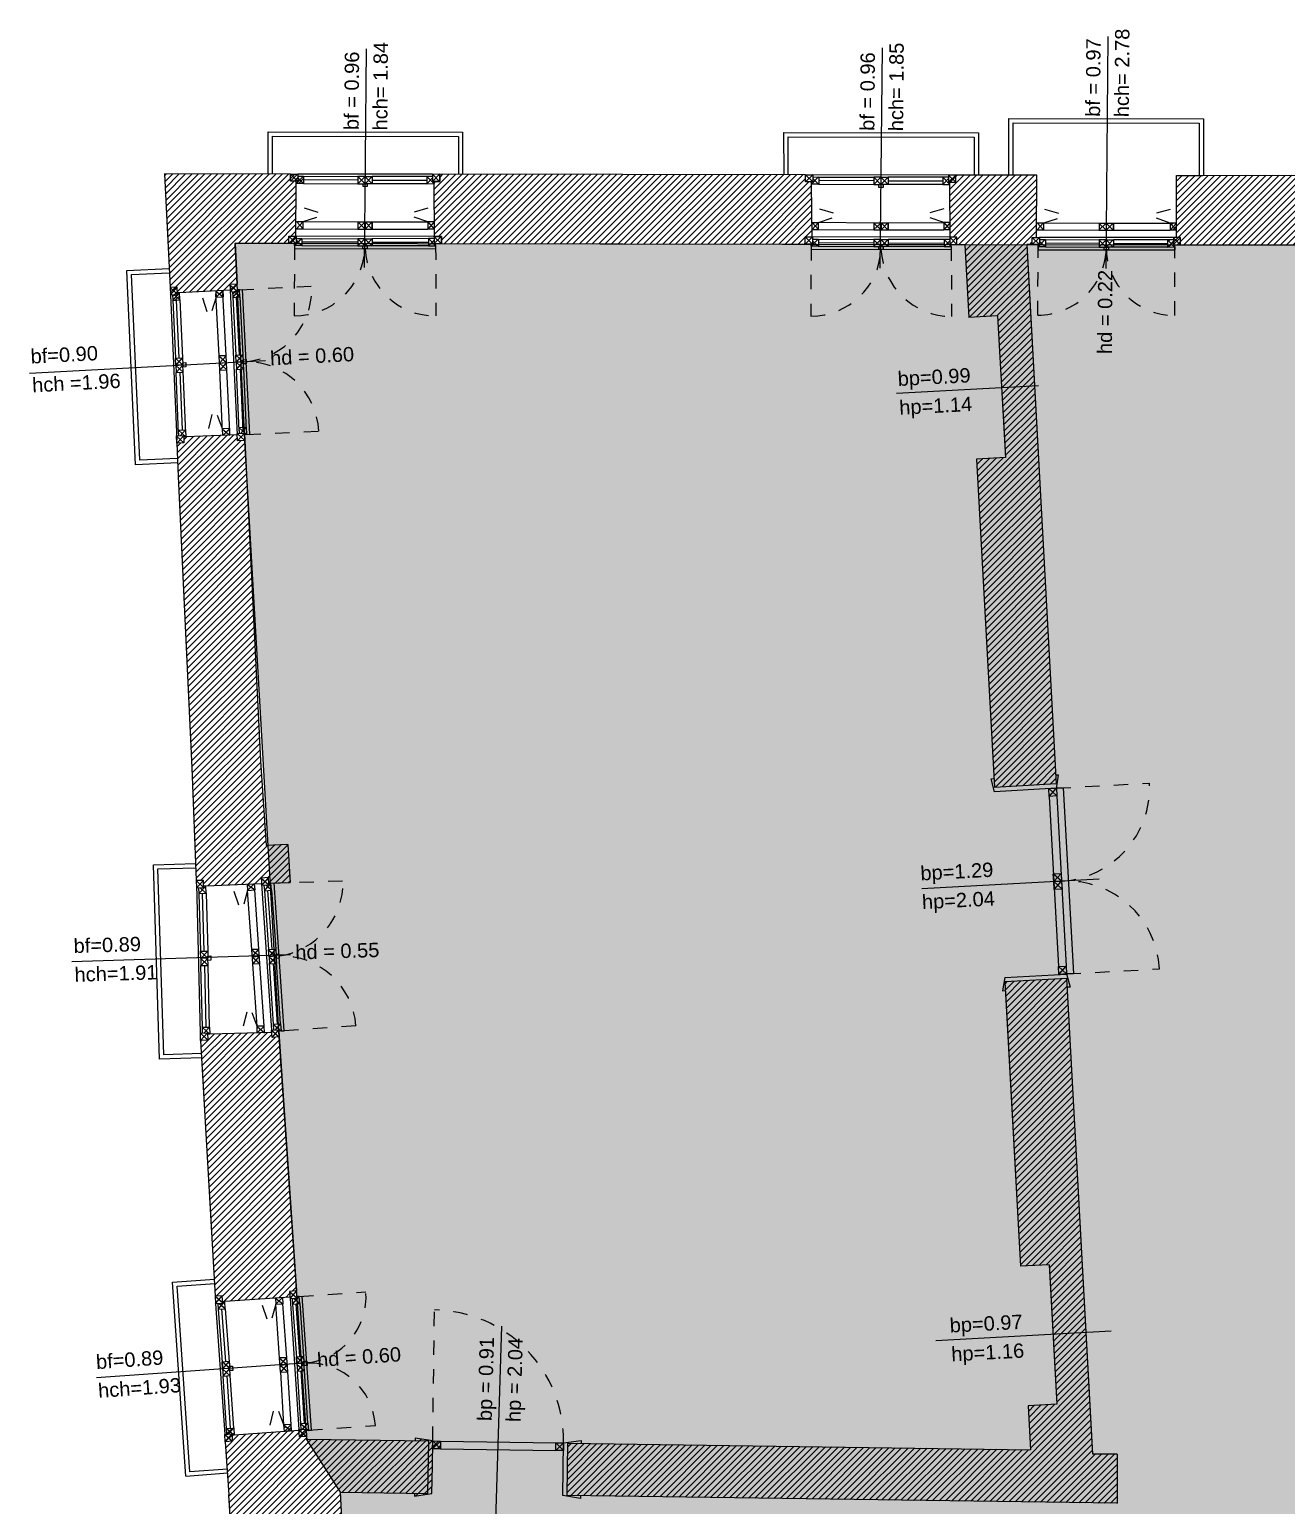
# Model space of a CAD drawing. Header units: millimetres. Extents: x -69 to 235, y 2 to 992.
# Drawn here: x 10.31 to 19.08, y 498.19 to 508.48 of the extents above; entities that cross this region are included whole.
import ezdxf
from ezdxf.enums import TextEntityAlignment as Align

# ---------------------------------------------------------------- set-up
doc = ezdxf.new("R2010")
doc.units = ezdxf.units.MM
doc.header["$LTSCALE"] = 0.01
doc.linetypes.add('HIDDEN2', pattern=[4.7625, 3.175, -1.5875])
for name, color, linetype in [('ob_A_linea_proiezione', 251, 'HIDDEN2'), ('ob_A_linea_v2', 251, 'Continuous'), ('ob_A_muro', 1, 'Continuous'), ('ob_A_muro_r', 252, 'Continuous'), ('ob_Q 1_50', 250, 'Continuous'), ('ob_retino chiaro', 254, 'Continuous'), ('ob_serramento_s', 3, 'Continuous')]:
    doc.layers.add(name, color=color, linetype=linetype)
doc.styles.add('STYLE1', font='arial.ttf')

msp = doc.modelspace()

# ---------------------------------------------------------------- hatches: boundary and pattern name
at = {"layer": 'ob_A_muro_r'}
h = msp.add_hatch(dxfattribs=at)
h.set_pattern_fill('ANSI31', color=256, scale=0.01)
h.paths.add_polyline_path([(12.1307, 507.4688), (12.1818, 507.4688), (12.1818, 507.4538), (12.221, 507.4536), (12.2222, 507.4547), (12.2218, 507.4032), (12.2215, 507.4036), (12.1718, 507.4039), (12.1694, 507.0353), (12.1704, 507.0353), (12.1704, 507.0203), (12.2107, 507.0201), (12.2104, 506.9697), (12.21, 506.9701), (12.1604, 506.9704), (12.1605, 506.9854), (12.1194, 506.9857), (11.7456, 506.9862), (11.7595, 506.7012), (11.7615, 506.6612), (11.7764, 506.6621), (11.7794, 506.6122), (11.7295, 506.6093), (11.7271, 506.6495), (11.713, 506.6488), (11.7122, 506.6479), (11.7116, 506.6588), (11.6601, 506.6562), (11.66, 506.6561), (11.6622, 506.613), (11.6361, 506.6333), (11.6123, 506.6104), (11.6101, 506.6534), (11.6098, 506.6537), (11.3582, 506.641), (11.3609, 506.5909), (11.3606, 506.5911), (11.3114, 506.5884), (11.311, 506.5879), (11.3088, 506.6286), (11.2938, 506.6279), (11.2915, 506.6769), (11.252, 507.4701), (12.1307, 507.469)])
h = msp.add_hatch(dxfattribs=at)
h.set_pattern_fill('ANSI31', color=256, scale=0.01)
h.paths.add_polyline_path([(13.1834, 506.9839), (15.7214, 506.9806), (15.7214, 507.0302), (15.7694, 507.0302), (15.7647, 507.3986), (15.7648, 507.4136), (15.7263, 507.4139), (15.7238, 507.4139), (15.7236, 507.4637), (13.1723, 507.4672), (13.1724, 507.417), (13.1323, 507.417), (13.1325, 507.402), (13.1315, 507.402), (13.1337, 507.0338), (13.1834, 507.0338)])
h = msp.add_hatch(dxfattribs=at)
h.set_pattern_fill('ANSI31', color=256, scale=0.01)
h.paths.add_polyline_path([(20.3816, 507.1249), (20.3587, 507.1), (20.3816, 507.0749), (20.3357, 507.0749), (20.3357, 507.0749), (20.3353, 507.023), (20.3563, 507.023), (20.3563, 506.972), (20.3553, 506.973), (20.3053, 506.9734), (19.6903, 506.9778), (18.5544, 506.9756), (18.3376, 506.9759), (18.3376, 506.9747), (18.3369, 506.9755), (18.2976, 506.9754), (18.2977, 506.9605), (18.2477, 506.9601), (18.2473, 507.0101), (18.2876, 507.0104), (18.2875, 507.0245), (18.2867, 507.0254), (18.3085, 507.0254), (18.3086, 507.077), (18.2656, 507.077), (18.2871, 507.102), (18.2655, 507.127), (18.3085, 507.127), (18.3087, 507.1273), (18.3094, 507.4596), (18.4929, 507.4594), (19.6289, 507.4616), (20.3388, 507.4565), (20.3361, 507.1249)])
h.paths.add_polyline_path([(21.875, 507.446), (21.3188, 507.4533), (21.3161, 507.1218), (21.3164, 507.1218), (21.3161, 507.1215), (21.3153, 507.0199), (21.3511, 507.0199), (21.3523, 507.0211), (21.3523, 506.9699), (21.4172, 506.9709), (21.4302, 506.558), (21.7745, 506.5686), (21.7543, 506.9847), (21.8443, 506.9879), (21.8428, 507.0375), (21.8822, 507.0385)])
h.paths.add_polyline_path([(17.3354, 507.4612), (16.7701, 507.462), (16.7175, 507.4093), (16.7301, 507.3969), (16.7312, 507.1303), (16.7316, 507.1303), (16.7312, 507.1298), (16.7314, 507.0805), (16.7316, 507.0803), (16.7314, 507.0803), (16.7316, 507.0286), (16.7787, 507.0287), (16.7788, 506.9787), (16.8335, 506.9774), (16.8611, 506.4697), (17.0625, 506.4807), (17.1163, 505.4921), (16.915, 505.4812), (17.0396, 503.1931), (17.4713, 503.2167), (17.2664, 506.9776), (17.3043, 506.9777), (17.3041, 507.0274), (17.3345, 507.0274)])
h = msp.add_hatch(dxfattribs=at)
h.set_pattern_fill('ANSI31', color=256, scale=0.01)
h.paths.add_polyline_path([(11.8126, 505.6122), (11.7631, 505.6095), (11.7609, 505.6512), (11.4022, 505.6363), (11.3872, 505.6357), (11.3889, 505.5947), (11.3393, 505.5922), (11.3491, 505.3605), (11.4425, 503.3298), (11.4746, 502.5431), (11.5253, 502.5446), (11.5246, 502.5438), (11.5257, 502.5045), (11.5406, 502.5051), (11.829, 502.5172), (11.829, 502.5174), (11.8292, 502.5173), (11.8771, 502.5193), (11.8789, 502.5211), (11.879, 502.5194), (11.9305, 502.5215), (11.9278, 502.5597), (11.9266, 502.5608), (11.9783, 502.5644), (11.9776, 502.5637), (11.9804, 502.5244), (11.9964, 502.5257), (11.9955, 502.5247), (12.1304, 502.5296), (12.1123, 502.7937), (11.9624, 502.7877), (11.922, 503.3789)])
h = msp.add_hatch(dxfattribs=at)
h.set_pattern_fill('ANSI31', color=256, scale=0.01)
h.paths.add_polyline_path([(17.8951, 498.5451), (17.7257, 498.5451), (17.5451, 501.8617), (17.1134, 501.8381), (17.2215, 499.8542), (17.4228, 499.8652), (17.4758, 498.8936), (17.2744, 498.8826), (17.2911, 498.5751), (14.0661, 498.6213), (14.0608, 498.2569), (17.8951, 498.202)])
h = msp.add_hatch(dxfattribs=at)
h.set_pattern_fill('ANSI31', color=256, scale=0.01)
h.paths.add_polyline_path([(12.0534, 501.4529), (12.004, 501.4492), (12.0015, 501.4833), (11.5682, 501.4723), (11.5682, 501.4723), (11.5532, 501.4719), (11.5541, 501.4309), (11.5045, 501.4293), (11.6057, 499.6451), (11.6552, 499.6484), (11.6583, 499.6074), (11.6727, 499.6085), (11.6732, 499.6091), (11.6732, 499.6084), (12.1275, 499.6393), (12.1247, 499.6781), (12.1235, 499.6792), (12.1745, 499.6828)])
h = msp.add_hatch(dxfattribs=at)
h.set_pattern_fill('ANSI31', color=256, scale=0.01)
h.paths.add_polyline_path([(11.9463, 497.9736), (11.9492, 497.9248), (11.8993, 497.9219), (11.8969, 497.9621), (11.8819, 497.9613), (11.8814, 497.971), (11.7195, 497.962), (11.7027, 498.2622), (11.6768, 498.6313), (11.6732, 498.6823), (11.6882, 498.6833), (11.6857, 498.7224), (11.6844, 498.7235), (11.7359, 498.7268), (11.7355, 498.7264), (11.7387, 498.6768), (12.0892, 498.7015), (12.0896, 498.7019), (12.0863, 498.7484), (12.1128, 498.7269), (12.1362, 498.752), (12.1395, 498.7051), (12.1396, 498.705), (12.1911, 498.7087), (12.1906, 498.7161), (12.2056, 498.7171), (12.203, 498.7574), (12.2533, 498.7606), (12.2529, 498.7602), (12.2561, 498.7107), (12.2411, 498.7097), (12.2437, 498.6687), (12.2454, 498.6474), (13.0011, 498.6366), (13.0014, 498.6566), (13.1235, 498.6369), (13.1773, 498.6361), (13.177, 498.5817), (13.1226, 498.5823), (13.1208, 498.4643), (13.1177, 498.2696), (12.9956, 498.2522), (12.9959, 498.2722), (12.4809, 498.2797), (12.4929, 498.0454), (12.495, 498.0054), (12.5099, 498.0063), (12.5128, 497.9563), (12.4629, 497.9534), (12.4605, 497.9936), (12.4455, 497.9929), (12.445, 498.0026), (12.1231, 497.9846), (12.1255, 497.9416), (12.0993, 497.9617), (12.0756, 497.9388), (12.0732, 497.9818), (11.9473, 497.9747)])
at = {"layer": 'ob_retino chiaro'}
h = msp.add_hatch(color=256, dxfattribs=at)
h.dxf.hatch_style = 1
h.paths.add_polyline_path([(11.7456, 506.9862), (16.8335, 506.9774), (21.4173, 506.9699), (21.7543, 506.9847), (25.8735, 507.0788), (26.3786, 506.8855), (29.783, 506.8892), (29.9229, 506.8766), (30.2803, 506.9175), (34.3287, 506.9079), (34.7526, 506.9069), (39.5387, 506.8813), (40.0167, 506.8671), (44.4451, 506.7996), (44.595, 506.7955), (49.6339, 506.6701), (49.7833, 483.6982), (46.6681, 483.3702), (44.8716, 483.2413), (42.0766, 483.0311), (41.6272, 483.0107), (41.3171, 482.8837), (39.7139, 482.7528), (37.8107, 482.5955), (35.4498, 482.3957), (35.4503, 481.2554), (31.3499, 481.2537), (30.9013, 481.2419), (29.5812, 481.2071), (27.159, 481.163), (26.748, 481.1726), (23.7135, 481.1726), (22.2652, 481.1726), (18.2537, 481.1084), (13.7752, 480.9835), (12.777, 480.9518), (12.7606, 481.9534), (12.725, 484.1318), (12.7277, 486.1462), (12.6557, 489.5399), (12.5782, 490.0164), (12.4245, 493.8593), (12.6822, 494.3622), (12.4809, 498.2797), (12.2454, 498.6474), (12.0534, 501.4529), (11.8126, 505.6122)])
h.paths.add_polyline_path([(27.2312, 500.4214), (27.205, 496.4409), (27.2037, 494.3477), (32.3355, 494.3535), (32.3479, 494.3537), (32.3478, 494.3685), (32.653, 494.3716), (32.653, 494.3516), (32.753, 494.3527), (32.7528, 494.3627), (32.9178, 494.3645), (34.0926, 494.3859), (34.2526, 494.3875), (34.2526, 494.4132), (34.2726, 494.4132), (34.2726, 494.4743), (34.6133, 494.4745), (34.6058, 498.1325), (34.6148, 498.5955), (34.6587, 500.0199), (28.9932, 500.0518), (28.988, 500.422)], flags=16)

# ---------------------------------------------------------------- linework, layer by layer
at = {"layer": 'ob_A_linea_proiezione'}
for p, q in [((12.2208, 507.1374), (12.3775, 507.1875)), ((12.2267, 507.2325), (12.3775, 507.1875)), ((13.0893, 507.2307), (12.9377, 507.1888)), ((13.0885, 507.1353), (12.9377, 507.1888)), ((15.8137, 507.1321), (15.9704, 507.1823)), ((15.8196, 507.2273), (15.9704, 507.1823)), ((16.687, 507.2256), (16.5353, 507.1836)), ((16.6862, 507.1302), (16.5353, 507.1836)), ((17.3841, 507.1293), (17.5408, 507.1794)), ((17.39, 507.2245), (17.5408, 507.1794)), ((18.2663, 507.2224), (18.1146, 507.1804)), ((18.2655, 507.127), (18.1146, 507.1804)), ((12.1595, 506.9718), (12.1573, 506.48)), ((13.1438, 506.9718), (13.1459, 506.48)), ((15.7617, 506.9652), (15.7594, 506.478)), ((16.7388, 506.9637), (16.7412, 506.4765)), ((17.3426, 506.4855), (17.3452, 506.9625)), ((18.298, 506.4825), (18.2977, 506.9594)), ((11.7764, 506.6621), (12.2787, 506.6883)), ((11.517, 506.6064), (11.5666, 506.4571)), ((11.6123, 506.6104), (11.5666, 506.4571)), ((11.5615, 505.6961), (11.5988, 505.849)), ((11.6569, 505.6922), (11.5988, 505.849)), ((11.8259, 505.6539), (12.3284, 505.6769)), ((11.7369, 502.4686), (11.7893, 502.3202)), ((11.8321, 502.4745), (11.7893, 502.3202)), ((11.9953, 502.5256), (12.4981, 502.542)), ((11.8029, 501.5315), (11.8441, 501.6834)), ((11.8981, 501.528), (11.8441, 501.6834)), ((12.5876, 501.5302), (12.0659, 501.4952)), ((12.1923, 499.6441), (12.6574, 499.6774)), ((11.9339, 499.5833), (11.9864, 499.435)), ((12.0292, 499.5892), (11.9864, 499.435)), ((13.123, 498.6369), (13.136, 499.5497)), ((11.991, 498.7477), (12.0253, 498.9013)), ((12.0863, 498.7484), (12.0253, 498.9013)), ((12.2561, 498.7111), (12.7238, 498.7439))]:
    msp.add_line(p, q, dxfattribs=at)
for points in [[(17.4729, 503.1876), (18.1204, 503.2229)], [(17.4729, 503.1876), (18.1204, 503.2229)], [(17.5434, 501.8925), (18.1909, 501.9278)]]:
    msp.add_lwpolyline(points, dxfattribs=at)
for centre, radius, start, end in [((12.1595, 506.9718), 0.4919, 269.74624, 357.25345), ((13.1438, 506.9718), 0.4919, 182.74655, 270.25376), ((15.7614, 506.9661), 0.4881, 269.76244, 357.27436), ((16.741, 506.9693), 0.4928, 183.07609, 270.01656), ((17.344, 506.9613), 0.4758, 269.83224, 359.86376), ((18.2977, 506.9605), 0.4779, 180.03435, 270.03331), ((11.7757, 506.6624), 0.5037, 275.34269, 2.95104), ((11.8212, 505.6531), 0.5077, 2.69061, 89.8424), ((17.4729, 503.1876), 0.6485, 273.11784, 3.11784), ((11.9794, 502.5313), 0.5188, 278.01773, 1.1848), ((17.5434, 501.8925), 0.6485, 3.11784, 93.11784), ((12.0659, 501.4948), 0.5229, 3.88123, 91.57385), ((12.1925, 499.6431), 0.4662, 276.54189, 4.21867), ((13.123, 498.6369), 0.913, 359.18483, 89.18483), ((12.2581, 498.7135), 0.4666, 3.73255, 91.54332)]:
    msp.add_arc(centre, radius, start, end, dxfattribs=at)
at = {"layer": 'ob_A_linea_v2'}
for p, q in [((17.1416, 507.4615), (17.1411, 507.8551)), ((11.9764, 507.469), (11.9758, 507.7627)), ((15.5729, 507.4638), (15.5723, 507.7574)), ((13.1223, 507.467), (12.1818, 507.4688)), ((12.2208, 507.4533), (12.6022, 507.4513)), ((12.2212, 507.4038), (12.6022, 507.4013)), ((13.082, 507.4516), (12.7022, 507.4514)), ((13.0825, 507.4016), (12.7022, 507.4014)), ((16.7203, 507.4618), (15.7747, 507.4637)), ((15.8137, 507.4481), (16.1995, 507.4461)), ((15.8141, 507.3985), (16.1995, 507.3961)), ((16.6797, 507.4461), (16.2995, 507.4462)), ((16.6801, 507.3961), (16.2995, 507.3962)), ((12.171, 507.1374), (12.6016, 507.135)), ((12.171, 507.0875), (12.6017, 507.0849)), ((12.7016, 507.135), (13.0885, 507.1354)), ((12.7017, 507.0851), (13.0887, 507.0854)), ((15.8125, 507.0823), (16.199, 507.0797)), ((15.8163, 507.1323), (16.1989, 507.1298)), ((16.2989, 507.1298), (16.6862, 507.1302)), ((16.299, 507.0799), (16.6863, 507.0802)), ((17.3841, 507.1293), (17.7686, 507.1271)), ((17.3841, 507.0792), (17.7686, 507.077)), ((17.8697, 507.1269), (18.2655, 507.127)), ((17.8698, 507.0772), (18.2655, 507.077)), ((13.1715, 507.0338), (12.1694, 507.0356)), ((12.2107, 507.0201), (12.6016, 507.0181)), ((13.093, 507.0185), (12.7016, 507.0182)), ((16.7688, 507.0286), (15.7724, 507.0303)), ((15.8127, 507.015), (16.1989, 507.0128)), ((16.6885, 507.0132), (16.2989, 507.0129)), ((18.2875, 507.026), (17.3542, 507.0273)), ((17.3943, 507.012), (17.7697, 507.0101)), ((18.2473, 507.0096), (17.8697, 507.0101)), ((12.16, 506.9704), (12.1603, 506.9489)), ((12.2098, 506.9703), (12.6016, 506.9681)), ((13.0935, 506.9687), (12.7016, 506.9682)), ((13.1435, 506.9691), (13.1431, 506.9476)), ((15.762, 506.9653), (15.7623, 506.9438)), ((15.8118, 506.9652), (16.1989, 506.9628)), ((16.6888, 506.9629), (16.2989, 506.9629)), ((16.7388, 506.9639), (16.7385, 506.9424)), ((17.3452, 506.9625), (17.3451, 506.9416)), ((17.3952, 506.9622), (17.7697, 506.9601)), ((18.2477, 506.96), (17.8687, 506.9603)), ((18.2977, 506.9605), (18.2974, 506.94)), ((11.7764, 506.6621), (11.7979, 506.6632)), ((11.2938, 506.6279), (11.3379, 505.6158)), ((11.3109, 506.589), (11.3295, 506.1862)), ((11.3609, 506.5911), (11.3795, 506.1885)), ((11.6334, 506.2013), (11.6109, 506.6345)), ((11.6832, 506.2039), (11.6608, 506.6371)), ((11.7116, 506.6588), (11.7609, 505.6512)), ((11.7294, 506.6099), (11.7501, 506.2072)), ((11.7794, 506.6122), (11.8, 506.2097)), ((11.3514, 505.6568), (11.3342, 506.0863)), ((11.4012, 505.6625), (11.3839, 506.0924)), ((11.6579, 505.6712), (11.6385, 506.1014)), ((11.7077, 505.6738), (11.6885, 506.104)), ((11.7747, 505.6779), (11.7553, 506.1073)), ((11.8247, 505.6801), (11.8052, 506.1099)), ((11.8258, 505.6539), (11.8473, 505.6549)), ((11.345, 505.4565), (11.0517, 505.4424)), ((11.345, 505.4565), (11.0517, 505.4424)), ((17.5201, 503.1902), (17.4729, 503.1876)), ((17.5201, 503.1902), (17.5906, 501.8951)), ((11.4754, 502.5172), (11.5029, 501.4804)), ((11.4925, 502.4539), (11.5042, 502.0508)), ((11.5425, 502.4551), (11.5542, 502.0523)), ((11.8613, 502.0621), (11.8321, 502.4745)), ((11.911, 502.0656), (11.8819, 502.478)), ((11.9305, 502.5215), (12.0002, 501.5002)), ((11.9493, 502.4725), (11.9784, 502.0625)), ((11.9953, 502.5256), (12.0168, 502.5268)), ((11.9993, 502.4758), (12.0282, 502.066)), ((11.5171, 501.5211), (11.5072, 501.9509)), ((11.5671, 501.5222), (11.5571, 501.9523)), ((11.8982, 501.5269), (11.8683, 501.9623)), ((11.9481, 501.5293), (11.9182, 501.9659)), ((12.0127, 501.5415), (11.9849, 501.9705)), ((12.0626, 501.5447), (12.0348, 501.974)), ((17.5906, 501.8953), (17.5434, 501.8927)), ((12.0657, 501.4951), (12.0871, 501.4964)), ((11.5121, 501.3078), (11.2187, 501.2975)), ((11.6091, 499.5941), (11.6729, 498.6822)), ((12.0582, 499.1805), (12.0292, 499.5892)), ((12.108, 499.1841), (12.079, 499.5927)), ((12.1291, 499.6295), (12.1903, 498.716)), ((12.1463, 499.5909), (12.1748, 499.1887)), ((12.1923, 499.6441), (12.2137, 499.6452)), ((12.1962, 499.5942), (12.2246, 499.1922)), ((12.2776, 498.7123), (12.2137, 499.6452)), ((11.6271, 499.5549), (11.6574, 499.1548)), ((11.677, 499.5587), (11.7072, 499.1584)), ((11.6856, 498.7236), (11.6622, 499.0875)), ((11.736, 498.7268), (11.712, 499.0922)), ((12.0863, 498.7484), (12.0639, 499.1153)), ((12.1362, 498.752), (12.1128, 499.1177)), ((12.203, 498.7574), (12.1794, 499.1234)), ((12.2534, 498.7606), (12.2294, 499.126)), ((12.2561, 498.7111), (12.2776, 498.7123)), ((11.6949, 498.4112), (11.402, 498.39))]:
    msp.add_line(p, q, dxfattribs=at)
for points in [[(17.1411, 507.8551), (17.1411, 507.8551), (18.4974, 507.853), (18.4974, 507.4593)], [(17.1716, 507.4615), (17.1711, 507.8251), (18.4674, 507.8231), (18.4674, 507.4593)], [(11.9758, 507.7627), (11.9758, 507.7627), (13.3321, 507.7607), (13.3321, 507.467)], [(12.0064, 507.4691), (12.0058, 507.7326), (13.3021, 507.7308), (13.3021, 507.467)], [(15.5723, 507.7574), (15.5723, 507.7574), (16.9287, 507.7555), (16.9287, 507.4618)], [(15.6029, 507.4638), (15.6024, 507.7274), (16.8987, 507.7255), (16.8987, 507.4618)], [(12.1603, 506.9489), (13.1431, 506.9476)], [(15.7623, 506.9445), (16.7385, 506.943)], [(17.3451, 506.9416), (18.2974, 506.94)], [(11.0517, 505.4424), (11.0517, 505.4424), (10.9913, 506.7975), (11.2847, 506.8109)], [(11.0517, 505.4424), (11.0517, 505.4424), (10.9913, 506.7975), (11.2847, 506.8109)], [(11.3436, 505.4865), (11.0803, 505.4738), (11.0227, 506.7689), (11.2861, 506.781)], [(11.3436, 505.4865), (11.0803, 505.4738), (11.0227, 506.7689), (11.2861, 506.781)], [(11.8473, 505.6549), (11.7979, 506.6632)], [(11.2187, 501.2975), (11.2187, 501.2975), (11.1758, 502.6532), (11.4693, 502.6629)], [(11.5111, 501.3378), (11.2477, 501.3285), (11.2067, 502.6242), (11.4703, 502.633)], [(12.0871, 501.4964), (12.0168, 502.5268)], [(11.402, 498.3901), (11.402, 498.3901), (11.3091, 499.7433), (11.602, 499.7638)], [(11.6927, 498.4411), (11.4298, 498.4221), (11.341, 499.7154), (11.6041, 499.7339)]]:
    msp.add_lwpolyline(points, dxfattribs=at)
at = {"layer": 'ob_A_muro'}
for p, q in [((17.3043, 506.9777), (17.2664, 506.9776)), ((17.0625, 506.4807), (16.8611, 506.4697)), ((17.0625, 506.4807), (17.1163, 505.4921)), ((17.1163, 505.4921), (16.915, 505.4812)), ((11.9955, 502.5247), (12.1304, 502.5296)), ((17.4228, 499.8652), (17.2215, 499.8542)), ((17.4228, 499.8652), (17.4758, 498.8936)), ((17.4758, 498.8936), (17.2744, 498.8826)), ((17.8951, 498.5451), (17.8951, 498.202))]:
    msp.add_line(p, q, dxfattribs=at)
for points in [[(12.1307, 507.469), (11.252, 507.4701), (11.2914, 506.6779), (11.2914, 506.6779)], [(12.1694, 507.0352), (12.1718, 507.4039)], [(16.7316, 507.0288), (16.7301, 507.3971)], [(17.3354, 507.4612), (16.77, 507.462)], [(17.3345, 507.0275), (17.3354, 507.4613)], [(18.3085, 507.0257), (18.3094, 507.4596)], [(18.3094, 507.4596), (18.4929, 507.4594)], [(18.4929, 507.4594), (19.6289, 507.4616)], [(11.7456, 506.9862), (11.7595, 506.7012)], [(12.1194, 506.9857), (11.7456, 506.9862)], [(16.7788, 506.9787), (16.8335, 506.9774), (16.8611, 506.4697)], [(17.2664, 506.9776), (17.4713, 503.2167), (17.0396, 503.1931)], [(18.3376, 506.9759), (18.5544, 506.9756)], [(18.5544, 506.9756), (19.6903, 506.9778)], [(11.7116, 506.6588), (11.3582, 506.641)], [(11.7609, 505.6512), (11.4022, 505.6363)], [(11.3393, 505.5922), (11.3491, 505.3605)], [(11.8126, 505.6122), (11.922, 503.3789)], [(16.915, 505.4812), (17.0396, 503.1931)], [(11.3491, 505.3605), (11.3491, 505.3605), (11.4425, 503.3298), (11.4425, 503.3298)], [(11.922, 503.3789), (11.9624, 502.7877)], [(11.4425, 503.3298), (11.4746, 502.5431)], [(12.1123, 502.7937), (12.1123, 502.7937), (11.9624, 502.7877)], [(12.1123, 502.7937), (12.1304, 502.5296)], [(11.9305, 502.5215), (11.5406, 502.5051)], [(17.7257, 498.5451), (17.5451, 501.8617), (17.1134, 501.8381), (17.2215, 499.8542)], [(11.5045, 501.4293), (11.6057, 499.6451), (11.6057, 499.6451)], [(12.0015, 501.4833), (12.0015, 501.4833), (11.5682, 501.4723)], [(12.0534, 501.4529), (12.1745, 499.6828)], [(12.1275, 499.6393), (12.1275, 499.6393), (11.6732, 499.6084)], [(17.2744, 498.8826), (17.2911, 498.5751)], [(12.1911, 498.7087), (11.7387, 498.6768)], [(12.2437, 498.6687), (12.2454, 498.6474)], [(12.4929, 498.0454), (12.4809, 498.2797), (13.0903, 498.2708), (13.0955, 498.6352), (12.2454, 498.6474)], [(11.6768, 498.6313), (11.7027, 498.2622)], [(17.8951, 498.202), (14.0608, 498.2569), (14.0661, 498.6213), (17.2911, 498.5751)], [(17.8951, 498.5451), (17.7257, 498.5451)], [(11.7195, 497.962), (11.7027, 498.2622)]]:
    msp.add_lwpolyline(points, dxfattribs=at)
msp.add_lwpolyline([(13.1834, 506.9839), (15.7214, 506.9806), (15.7214, 507.0302), (15.7694, 507.0302), (15.7647, 507.3986), (15.7648, 507.4136), (15.7263, 507.4139), (15.7238, 507.4139), (15.7236, 507.4637), (13.1723, 507.4672), (13.1724, 507.417), (13.1323, 507.417), (13.1325, 507.402), (13.1315, 507.402), (13.1337, 507.0338), (13.1834, 507.0338), (13.1834, 506.9839)], close=True, dxfattribs=at)
at = {"layer": 'ob_Q 1_50'}
for p, q in [((17.818, 506.8097), (17.8326, 508.4288)), ((12.6478, 506.8173), (12.6624, 508.3423)), ((16.2444, 506.812), (16.26, 508.3489)), ((11.9564, 506.1669), (10.3118, 506.0794)), ((17.3478, 505.9928), (16.3565, 505.9388)), ((17.7696, 502.5534), (16.5343, 502.4861)), ((12.1319, 502.0259), (10.6079, 501.9777)), ((13.5637, 498.0837), (13.6057, 499.4367)), ((17.853, 499.4014), (16.6318, 499.3349)), ((12.2845, 499.1831), (10.7792, 499.0778))]:
    msp.add_line(p, q, dxfattribs=at)
at = {"layer": 'ob_retino chiaro'}
msp.add_lwpolyline([(12.5782, 490.0164), (12.4245, 493.8593), (12.6822, 494.3622), (12.4809, 498.2797), (12.2454, 498.6474), (12.0534, 501.4529), (11.8126, 505.6122), (11.7456, 506.9862), (16.8335, 506.9774), (21.4173, 506.9699), (21.7543, 506.9847), (25.8735, 507.0788), (26.3786, 506.8855), (29.783, 506.8892), (29.9229, 506.8766), (30.2803, 506.9175), (34.3287, 506.9079), (34.7526, 506.9069), (39.5387, 506.8813)], dxfattribs=at)
at = {"layer": 'ob_serramento_s'}
for p, q in [((12.1307, 507.4688), (12.1809, 507.4188)), ((12.1809, 507.4687), (12.1309, 507.4191)), ((12.2212, 507.4537), (12.1718, 507.4039)), ((12.1819, 507.4427), (12.2212, 507.4038)), ((12.6022, 507.4263), (12.222, 507.4283)), ((12.6011, 507.4513), (12.6513, 507.4013)), ((12.6512, 507.4513), (12.6012, 507.4013)), ((12.6511, 507.4514), (12.7013, 507.4014)), ((12.7012, 507.4513), (12.6512, 507.4014)), ((12.7022, 507.4264), (13.0823, 507.4263)), ((13.082, 507.4516), (13.1315, 507.4019)), ((13.1224, 507.4419), (13.0825, 507.4018)), ((13.1212, 507.4672), (13.1714, 507.4172)), ((13.1714, 507.4672), (13.1214, 507.4172)), ((15.7236, 507.4635), (15.7738, 507.4135)), ((15.7737, 507.4635), (15.7238, 507.4139)), ((15.8141, 507.4485), (15.7641, 507.3985)), ((15.7747, 507.4374), (15.8141, 507.3985)), ((16.1995, 507.4211), (15.8149, 507.423)), ((16.1984, 507.4461), (16.2486, 507.3961)), ((16.2485, 507.446), (16.1985, 507.3961)), ((16.2484, 507.4461), (16.2986, 507.3961)), ((16.2985, 507.4461), (16.2485, 507.3961)), ((16.2995, 507.4212), (16.6799, 507.4211)), ((16.6797, 507.4465), (16.7301, 507.3969)), ((16.72, 507.4368), (16.6801, 507.3965)), ((16.72, 507.4621), (16.7701, 507.4119)), ((16.77, 507.4619), (16.7201, 507.4118)), ((12.2196, 507.1374), (12.1738, 507.0873)), ((12.1741, 507.1373), (12.2197, 507.0874)), ((12.1753, 507.1373), (12.2208, 507.1374)), ((12.1755, 507.0873), (12.2208, 507.0874)), ((12.2208, 507.0874), (12.2208, 507.1374)), ((12.6518, 507.1351), (12.6005, 507.0849)), ((12.6005, 507.135), (12.6514, 507.085)), ((12.6016, 507.135), (12.7016, 507.1351)), ((12.6016, 507.135), (12.6017, 507.085)), ((12.6017, 507.085), (12.7017, 507.0851)), ((12.6518, 507.1351), (12.7005, 507.0851)), ((12.6518, 507.1351), (12.6518, 507.0847)), ((12.7005, 507.135), (12.6518, 507.085)), ((12.7016, 507.1351), (12.7017, 507.0851)), ((12.7017, 507.0851), (12.7016, 507.1351)), ((13.1339, 507.1354), (13.0885, 507.1353)), ((13.0885, 507.1353), (13.0886, 507.0853)), ((13.0885, 507.1353), (13.1338, 507.0855)), ((13.1339, 507.1354), (13.0886, 507.0853)), ((13.1338, 507.0854), (13.0886, 507.0853)), ((15.8137, 507.1307), (15.7695, 507.0822)), ((15.7695, 507.0822), (15.8137, 507.0823)), ((15.7696, 507.1322), (15.8137, 507.1321)), ((15.7696, 507.1322), (15.8126, 507.0821)), ((15.8137, 507.0821), (15.8137, 507.1321)), ((16.1978, 507.1298), (16.2487, 507.0798)), ((16.2491, 507.1298), (16.1978, 507.0797)), ((16.1989, 507.1298), (16.2989, 507.1299)), ((16.1989, 507.1298), (16.199, 507.0798)), ((16.199, 507.0798), (16.299, 507.0799)), ((16.2491, 507.1298), (16.2978, 507.0798)), ((16.2978, 507.1298), (16.2491, 507.0797)), ((16.2491, 507.1298), (16.2491, 507.0794)), ((16.2989, 507.1299), (16.299, 507.0799)), ((16.299, 507.0799), (16.2989, 507.1299)), ((16.7316, 507.1303), (16.6862, 507.1302)), ((16.6862, 507.1302), (16.6862, 507.0802)), ((16.6862, 507.1302), (16.7315, 507.0804)), ((16.7315, 507.0803), (16.6862, 507.0802)), ((16.7316, 507.1303), (16.6863, 507.0802)), ((17.3829, 507.1293), (17.3371, 507.0793)), ((17.3374, 507.1293), (17.383, 507.0793)), ((17.3385, 507.1293), (17.3841, 507.1293)), ((17.3387, 507.0793), (17.3841, 507.0793)), ((17.3841, 507.0793), (17.3841, 507.1293)), ((17.7686, 507.1271), (17.8196, 507.0771)), ((17.8199, 507.1271), (17.7686, 507.077)), ((17.7697, 507.1271), (17.8697, 507.1272)), ((17.7697, 507.1271), (17.7698, 507.0771)), ((17.7698, 507.0771), (17.8698, 507.0772)), ((17.8199, 507.1271), (17.8686, 507.0772)), ((17.8199, 507.1271), (17.8199, 507.0768)), ((17.8686, 507.1271), (17.82, 507.077)), ((17.8697, 507.1272), (17.8698, 507.0772)), ((17.8698, 507.0772), (17.8697, 507.1272)), ((18.3085, 507.127), (18.2655, 507.127)), ((18.2655, 507.127), (18.2655, 507.077)), ((18.2655, 507.127), (18.3086, 507.0771)), ((18.3086, 507.077), (18.2655, 507.077)), ((18.3086, 507.1271), (18.2656, 507.077)), ((12.1192, 507.0353), (12.1694, 506.9853)), ((12.1694, 507.0352), (12.1194, 506.9857)), ((12.2097, 507.0203), (12.1597, 506.9703)), ((12.1704, 507.0092), (12.2098, 506.9703)), ((12.6016, 506.9931), (12.2105, 506.9951)), ((12.6004, 507.0181), (12.6507, 506.9681)), ((12.6506, 507.018), (12.6006, 506.9681)), ((12.6504, 507.0181), (12.7007, 506.9681)), ((12.7006, 507.0181), (12.6506, 506.9681)), ((12.7016, 506.9932), (13.0933, 506.9935)), ((13.0931, 507.0185), (13.1425, 506.9688)), ((13.1334, 507.0088), (13.0935, 506.9687)), ((13.1322, 507.0341), (13.1824, 506.9841)), ((13.1824, 507.034), (13.1324, 506.9841)), ((15.7212, 507.0302), (15.7714, 506.9802)), ((15.7714, 507.0301), (15.7214, 506.9806)), ((15.8117, 507.0152), (15.7617, 506.9652)), ((15.7724, 507.0041), (15.8118, 506.9652)), ((16.1989, 506.9878), (15.8125, 506.9898)), ((16.1977, 507.0128), (16.248, 506.9628)), ((16.2479, 507.0128), (16.1979, 506.9628)), ((16.2477, 507.0129), (16.298, 506.9629)), ((16.2979, 507.0128), (16.2479, 506.9629)), ((16.2989, 506.9879), (16.6886, 506.9883)), ((16.6884, 507.0133), (16.7388, 506.9637)), ((16.7287, 507.0036), (16.6888, 506.9633)), ((16.7287, 507.0289), (16.7788, 506.9787)), ((16.7787, 507.0287), (16.7288, 506.9786)), ((17.3041, 507.0274), (17.3543, 506.9774)), ((17.3542, 507.0273), (17.3043, 506.9777)), ((17.3946, 507.0123), (17.3452, 506.9625)), ((17.3552, 507.0013), (17.3946, 506.9624)), ((17.7697, 506.9851), (17.3954, 506.987)), ((17.7685, 507.0101), (17.8188, 506.9602)), ((17.8187, 507.0101), (17.7687, 506.9601)), ((17.8185, 507.0102), (17.8688, 506.9602)), ((17.8687, 507.0101), (17.8187, 506.9602)), ((17.8697, 506.9851), (18.2475, 506.9853)), ((18.2465, 507.0103), (18.2967, 506.9603)), ((18.2876, 507.0004), (18.2477, 506.9603)), ((18.2864, 507.0257), (18.3366, 506.9757)), ((18.3366, 507.0256), (18.2866, 506.9757)), ((11.2914, 506.6779), (11.3435, 506.6293)), ((11.2938, 506.6279), (11.3412, 506.6792)), ((11.7094, 506.6977), (11.7618, 506.6503)), ((11.7119, 506.6476), (11.7593, 506.7003)), ((11.3107, 506.5876), (11.3582, 506.641)), ((11.3187, 506.6291), (11.3606, 506.5911)), ((11.3545, 506.1874), (11.336, 506.5897)), ((11.61, 506.6535), (11.6622, 506.613)), ((11.6101, 506.6534), (11.6123, 506.6104)), ((11.6123, 506.6105), (11.6599, 506.656)), ((11.6123, 506.6104), (11.6622, 506.613)), ((11.66, 506.656), (11.6622, 506.613)), ((11.7292, 506.6085), (11.7766, 506.6612)), ((11.7371, 506.65), (11.7791, 506.6122)), ((11.7751, 506.2084), (11.7545, 506.6107)), ((11.3297, 506.1852), (11.3818, 506.1376)), ((11.3319, 506.1351), (11.3795, 506.1876)), ((11.6333, 506.2013), (11.6832, 506.2039)), ((11.6832, 506.2039), (11.6333, 506.2013)), ((11.6385, 506.1014), (11.6333, 506.2013)), ((11.6335, 506.2002), (11.6859, 506.1541)), ((11.6359, 506.1515), (11.6833, 506.2027)), ((11.6359, 506.1515), (11.6862, 506.1541)), ((11.6359, 506.1515), (11.6886, 506.1029)), ((11.6385, 506.1003), (11.6859, 506.1537)), ((11.6884, 506.104), (11.6832, 506.2039)), ((11.7502, 506.2062), (11.8027, 506.1588)), ((11.7527, 506.1561), (11.8001, 506.2088)), ((11.7528, 506.1563), (11.8052, 506.1089)), ((11.7553, 506.1061), (11.8027, 506.1588)), ((11.332, 506.1353), (11.3842, 506.0876)), ((11.3342, 506.0852), (11.3819, 506.1376)), ((11.3591, 506.0875), (11.3753, 505.6853)), ((11.6385, 506.1014), (11.6884, 506.104)), ((11.7802, 506.1086), (11.7997, 505.679)), ((11.337, 505.6424), (11.3889, 505.5947)), ((11.3393, 505.5922), (11.3869, 505.6447)), ((11.3502, 505.6833), (11.4022, 505.6363)), ((11.363, 505.6445), (11.4001, 505.6856)), ((11.7068, 505.6948), (11.6569, 505.6922)), ((11.6592, 505.647), (11.6569, 505.6922)), ((11.657, 505.691), (11.7092, 505.649)), ((11.6592, 505.647), (11.7069, 505.6936)), ((11.7092, 505.649), (11.7068, 505.6948)), ((11.7606, 505.6596), (11.8126, 505.6122)), ((11.7631, 505.6095), (11.8105, 505.6622)), ((11.7735, 505.7007), (11.8258, 505.6539)), ((11.7865, 505.6619), (11.8234, 505.7032)), ((17.4879, 503.2792), (17.4679, 503.2781)), ((17.473, 503.1856), (17.4879, 503.2792)), ((17.0163, 503.2535), (17.0362, 503.2545)), ((17.0413, 503.1621), (17.0163, 503.2535)), ((17.4729, 503.1876), (17.0413, 503.1621)), ((17.4216, 503.1304), (17.4858, 501.9444)), ((17.4758, 503.1339), (17.5408, 501.9475)), ((11.9276, 502.5599), (11.9811, 502.5145)), ((11.9311, 502.5098), (11.9774, 502.5634)), ((11.4746, 502.5431), (11.526, 502.4946)), ((11.4758, 502.492), (11.5243, 502.5436)), ((11.4923, 502.4525), (11.5406, 502.5051)), ((11.501, 502.4939), (11.5422, 502.4551)), ((11.5292, 502.0516), (11.5176, 502.4542)), ((11.829, 502.5174), (11.8321, 502.4745)), ((11.829, 502.5174), (11.8819, 502.478)), ((11.8321, 502.4745), (11.8788, 502.521)), ((11.8321, 502.4745), (11.8819, 502.478)), ((11.8789, 502.521), (11.8819, 502.478)), ((11.9492, 502.4711), (11.9955, 502.5247)), ((11.9562, 502.5127), (11.999, 502.4758)), ((12.0033, 502.0642), (11.9744, 502.4738)), ((11.5043, 502.0499), (11.5557, 502.0013)), ((11.5057, 501.9997), (11.5543, 502.0513)), ((11.8612, 502.0621), (11.911, 502.0656)), ((11.911, 502.0656), (11.8612, 502.0621)), ((11.8683, 501.9623), (11.8612, 502.0621)), ((11.8613, 502.061), (11.9147, 502.016)), ((11.8647, 502.0124), (11.9112, 502.0645)), ((11.9181, 501.9659), (11.911, 502.0656)), ((11.9785, 502.0615), (12.0319, 502.0151)), ((11.982, 502.0115), (12.0284, 502.0651)), ((11.5058, 501.9999), (11.5572, 501.9513)), ((11.5072, 501.9497), (11.5557, 502.0014)), ((11.5321, 501.9516), (11.5421, 501.5217)), ((11.8647, 502.0124), (11.915, 502.0159)), ((11.8647, 502.0124), (11.9183, 501.9648)), ((11.8683, 501.9612), (11.9146, 502.0155)), ((11.8683, 501.9623), (11.9181, 501.9659)), ((11.9821, 502.0116), (12.0354, 501.9653)), ((11.9856, 501.9616), (12.0319, 502.0152)), ((12.0104, 501.9645), (12.0377, 501.5431)), ((17.1115, 501.8681), (17.0968, 501.7757)), ((17.5434, 501.8927), (17.5684, 501.8013)), ((17.0968, 501.7757), (17.1167, 501.7767)), ((11.5169, 501.5202), (11.5682, 501.4723)), ((11.5291, 501.4812), (11.5668, 501.5216)), ((11.9481, 501.5293), (11.8981, 501.528)), ((11.8994, 501.4807), (11.8981, 501.528)), ((11.8982, 501.5269), (11.9494, 501.4823)), ((11.8994, 501.4814), (11.9481, 501.5282)), ((11.9494, 501.482), (11.9481, 501.5293)), ((12.0126, 501.5406), (12.0653, 501.4948)), ((12.0264, 501.5021), (12.0624, 501.5441)), ((11.5031, 501.4794), (11.5541, 501.4309)), ((11.5045, 501.4293), (11.553, 501.4809)), ((12.0005, 501.4993), (12.0534, 501.4529)), ((12.004, 501.4492), (12.0503, 501.5028)), ((12.1245, 499.6783), (12.1779, 499.6319)), ((12.1282, 499.6294), (12.1744, 499.6819)), ((11.6057, 499.6451), (11.659, 499.5985)), ((11.6092, 499.5951), (11.6552, 499.6484)), ((11.6269, 499.5559), (11.6733, 499.6092)), ((11.6352, 499.5959), (11.6767, 499.5593)), ((12.0261, 499.6322), (12.079, 499.5928)), ((12.0261, 499.6321), (12.0292, 499.5892)), ((12.0291, 499.5892), (12.079, 499.5927)), ((12.0292, 499.5892), (12.0759, 499.6357)), ((12.076, 499.6357), (12.079, 499.5927)), ((12.1461, 499.5895), (12.1925, 499.6431)), ((12.1531, 499.6312), (12.1959, 499.5942)), ((12.1973, 499.2249), (12.1713, 499.5923)), ((11.6799, 499.1902), (11.6521, 499.5568)), ((11.6549, 499.1905), (11.7083, 499.1441)), ((11.6586, 499.1374), (11.705, 499.191)), ((12.0556, 499.215), (12.1055, 499.2186)), ((12.1055, 499.2186), (12.0556, 499.215)), ((12.0628, 499.1153), (12.0556, 499.215)), ((12.0558, 499.2139), (12.1092, 499.1689)), ((12.0592, 499.1653), (12.1056, 499.2174)), ((12.0592, 499.1653), (12.1095, 499.1688)), ((12.0592, 499.1653), (12.1128, 499.1177)), ((12.0628, 499.1141), (12.1091, 499.1685)), ((12.1126, 499.1188), (12.1055, 499.2186)), ((12.1725, 499.2222), (12.2258, 499.1758)), ((12.176, 499.1721), (12.2223, 499.2257)), ((12.176, 499.1723), (12.2294, 499.126)), ((12.1794, 499.1234), (12.2259, 499.1759)), ((11.6587, 499.1376), (11.712, 499.0912)), ((11.6622, 499.0875), (11.7085, 499.1411)), ((11.687, 499.0904), (11.7106, 498.7252)), ((12.0628, 499.1153), (12.1126, 499.1188)), ((12.2044, 499.1252), (12.228, 498.759)), ((12.1362, 498.752), (12.0863, 498.7484)), ((12.0895, 498.703), (12.0863, 498.7484)), ((12.0863, 498.7484), (12.1395, 498.7051)), ((12.0896, 498.7019), (12.1362, 498.752)), ((12.1394, 498.7067), (12.1362, 498.752)), ((12.2029, 498.7564), (12.2562, 498.71)), ((12.2167, 498.7179), (12.2527, 498.7599)), ((11.6734, 498.6813), (11.7263, 498.6349)), ((11.6768, 498.6313), (11.7232, 498.6849)), ((11.6855, 498.7226), (11.7387, 498.6768)), ((11.6993, 498.6841), (11.7353, 498.7261)), ((12.1908, 498.7151), (12.2437, 498.6687)), ((12.1942, 498.6651), (12.2406, 498.7187)), ((13.177, 498.5817), (13.9806, 498.57)), ((13.1773, 498.6361), (13.984, 498.6245))]:
    msp.add_line(p, q, dxfattribs=at)
for points in [[(12.1307, 507.4688), (12.1818, 507.4688), (12.1819, 507.4188), (12.1309, 507.4191)], [(12.6522, 507.4514), (12.6022, 507.4513), (12.6022, 507.4013), (12.6522, 507.4014)], [(12.6673, 507.3814), (12.6373, 507.3813), (12.6372, 507.4013), (12.6672, 507.4014)], [(12.6522, 507.4514), (12.7022, 507.4514), (12.7022, 507.4014), (12.6522, 507.4014)], [(13.1723, 507.467), (13.1223, 507.4669), (13.1224, 507.4169), (13.1724, 507.417)], [(15.7236, 507.4635), (15.7747, 507.4636), (15.7748, 507.4136), (15.7238, 507.4139)], [(16.2495, 507.4461), (16.1995, 507.4461), (16.1995, 507.3961), (16.2495, 507.3961)], [(16.2646, 507.3761), (16.2346, 507.3761), (16.2345, 507.3961), (16.2645, 507.3961)], [(16.2495, 507.4461), (16.2995, 507.4462), (16.2995, 507.3962), (16.2495, 507.3961)], [(16.77, 507.4619), (16.72, 507.4618), (16.7201, 507.4118), (16.7701, 507.4119)], [(12.1192, 507.0353), (12.1704, 507.0353), (12.1704, 506.9853), (12.1194, 506.9857)], [(12.6516, 507.0181), (12.6016, 507.0181), (12.6016, 506.9681), (12.6516, 506.9681)], [(12.6516, 507.0181), (12.7016, 507.0182), (12.7016, 506.9682), (12.6516, 506.9681)], [(13.1834, 507.0339), (13.1334, 507.0338), (13.1334, 506.9838), (13.1834, 506.9839)], [(15.7212, 507.0302), (15.7724, 507.0303), (15.7724, 506.9803), (15.7214, 506.9806)], [(16.2489, 507.0129), (16.1989, 507.0128), (16.1989, 506.9628), (16.2489, 506.9629)], [(16.2489, 507.0129), (16.2989, 507.0129), (16.2989, 506.9629), (16.2489, 506.9629)], [(16.7787, 507.0287), (16.7287, 507.0286), (16.7288, 506.9786), (16.7788, 506.9787)], [(17.3041, 507.0274), (17.3552, 507.0274), (17.3553, 506.9774), (17.3043, 506.9777)], [(17.8197, 507.0102), (17.7697, 507.0101), (17.7697, 506.9601), (17.8197, 506.9602)], [(17.8197, 507.0102), (17.8697, 507.0103), (17.8697, 506.9603), (17.8197, 506.9602)], [(18.3375, 507.0255), (18.2875, 507.0254), (18.2876, 506.9754), (18.3376, 506.9755)], [(12.6666, 506.9482), (12.6366, 506.9481), (12.6366, 506.9681), (12.6666, 506.9682)], [(16.2639, 506.9429), (16.2339, 506.9429), (16.2339, 506.9629), (16.2639, 506.9629)], [(17.8348, 506.9402), (17.8048, 506.9402), (17.8047, 506.9602), (17.8347, 506.9602)], [(11.2914, 506.6779), (11.2938, 506.6279), (11.3437, 506.6303), (11.3414, 506.6802)], [(11.7095, 506.6987), (11.7121, 506.6487), (11.762, 506.6513), (11.7595, 506.7012)], [(11.3318, 506.1362), (11.3295, 506.1862), (11.3795, 506.1885), (11.3818, 506.1386)], [(11.4011, 506.1545), (11.4025, 506.1245), (11.3825, 506.1236), (11.3811, 506.1536)], [(11.7527, 506.1572), (11.7501, 506.2072), (11.8, 506.2097), (11.8026, 506.1598)], [(11.7527, 506.1572), (11.7553, 506.1073), (11.8052, 506.1099), (11.8026, 506.1598)], [(11.8218, 506.1758), (11.8234, 506.1459), (11.8034, 506.1448), (11.8018, 506.1748)], [(11.3318, 506.1362), (11.3342, 506.0863), (11.3841, 506.0886), (11.3818, 506.1386)], [(11.3393, 505.5922), (11.3369, 505.6433), (11.3868, 505.6456), (11.3889, 505.5947)], [(11.7631, 505.6095), (11.7604, 505.6606), (11.8104, 505.6632), (11.8126, 505.6122)], [(11.9277, 502.5608), (11.9313, 502.511), (11.9811, 502.5145), (11.9776, 502.5644)], [(11.4746, 502.5431), (11.476, 502.4931), (11.526, 502.4946), (11.5245, 502.5446)], [(11.5057, 502.0008), (11.5042, 502.0508), (11.5542, 502.0523), (11.5557, 502.0023)], [(11.9819, 502.0126), (11.9784, 502.0625), (12.0282, 502.066), (12.0318, 502.0161)], [(12.0507, 502.0325), (12.0528, 502.0026), (12.0329, 502.0012), (12.0307, 502.0311)], [(11.5057, 502.0008), (11.5072, 501.9509), (11.5571, 501.9523), (11.5557, 502.0023)], [(11.5752, 502.0179), (11.5761, 501.9879), (11.5561, 501.9873), (11.5552, 502.0173)], [(11.9819, 502.0126), (11.9855, 501.9627), (12.0354, 501.9663), (12.0318, 502.0161)], [(11.5045, 501.4293), (11.503, 501.4804), (11.5529, 501.4819), (11.5541, 501.4309)], [(12.004, 501.4492), (12.0003, 501.5002), (12.0502, 501.5038), (12.0534, 501.4529)], [(12.1247, 499.6793), (12.1282, 499.6294), (12.1781, 499.633), (12.1745, 499.6828)], [(11.6057, 499.6451), (11.6091, 499.5941), (11.659, 499.5975), (11.6552, 499.6484)], [(11.6585, 499.1385), (11.655, 499.1884), (11.7049, 499.1919), (11.7084, 499.1421)], [(11.7273, 499.1585), (11.7294, 499.1285), (11.7095, 499.1271), (11.7073, 499.157)], [(12.1759, 499.1733), (12.1723, 499.2231), (12.2222, 499.2267), (12.2257, 499.1768)], [(12.1759, 499.1733), (12.1794, 499.1234), (12.2293, 499.127), (12.2257, 499.1768)], [(12.2446, 499.1932), (12.2468, 499.1633), (12.2268, 499.1619), (12.2247, 499.1918)], [(11.6585, 499.1385), (11.6621, 499.0886), (11.712, 499.0922), (11.7084, 499.1421)], [(11.6768, 498.6313), (11.6732, 498.6823), (11.7231, 498.6858), (11.7263, 498.6349)], [(12.1942, 498.6651), (12.1906, 498.7161), (12.2405, 498.7196), (12.2437, 498.6687)]]:
    msp.add_lwpolyline(points, close=True, dxfattribs=at)
for points in [[(12.1822, 507.4538), (12.2222, 507.4536), (12.2218, 507.4036), (12.1718, 507.4039), (12.1719, 507.4189)], [(13.122, 507.4519), (13.082, 507.4516), (13.0825, 507.4016), (13.1325, 507.402), (13.1323, 507.417)], [(15.775, 507.4486), (15.815, 507.4483), (15.8147, 507.3983), (15.7647, 507.3986), (15.7648, 507.4136)], [(16.7197, 507.4468), (16.6797, 507.4465), (16.6801, 507.3965), (16.7301, 507.3969), (16.73, 507.4119)], [(12.1707, 507.0203), (12.2107, 507.0201), (12.2104, 506.9701), (12.1604, 506.9704), (12.1605, 506.9854)], [(13.1331, 507.0188), (13.0931, 507.0185), (13.0935, 506.9685), (13.1435, 506.9689), (13.1434, 506.9839)], [(15.7727, 507.0153), (15.8127, 507.015), (15.8124, 506.965), (15.7624, 506.9653), (15.7625, 506.9803)], [(16.7284, 507.0136), (16.6884, 507.0133), (16.6888, 506.9633), (16.7388, 506.9637), (16.7387, 506.9787)], [(17.3555, 507.0124), (17.3955, 507.0122), (17.3952, 506.9622), (17.3452, 506.9625), (17.3453, 506.9775)], [(18.2873, 507.0104), (18.2473, 507.0101), (18.2477, 506.9601), (18.2977, 506.9605), (18.2976, 506.9755)], [(11.3088, 506.6283), (11.3109, 506.5884), (11.3609, 506.5911), (11.3582, 506.641), (11.3432, 506.6402)], [(11.7271, 506.6492), (11.7295, 506.6093), (11.7794, 506.6122), (11.7764, 506.6621), (11.7615, 506.6612)], [(11.3519, 505.6443), (11.3503, 505.6843), (11.4003, 505.6863), (11.4022, 505.6363), (11.3872, 505.6357)], [(11.7754, 505.6617), (11.7736, 505.7016), (11.8236, 505.7039), (11.8258, 505.6539), (11.8108, 505.6532)], [(17.4758, 503.1339), (17.4216, 503.1304), (17.4184, 503.1848), (17.4729, 503.1876), (17.4758, 503.1339)], [(17.4758, 503.1339), (17.4184, 503.1848)], [(17.4216, 503.1304), (17.4729, 503.1876)], [(17.5083, 502.5388), (17.4538, 502.5362), (17.4507, 502.5907), (17.5052, 502.5937), (17.5083, 502.5388)], [(17.5083, 502.5388), (17.4507, 502.5907)], [(17.4538, 502.5362), (17.5052, 502.5937)], [(11.491, 502.4933), (11.4925, 502.4533), (11.5425, 502.4551), (11.5406, 502.5051), (11.5257, 502.5045)], [(11.9463, 502.5117), (11.9494, 502.4719), (11.9992, 502.4758), (11.9953, 502.5256), (11.9804, 502.5244)], [(17.5113, 502.4843), (17.4568, 502.4817), (17.4538, 502.5362), (17.5082, 502.5392), (17.5113, 502.4843)], [(17.5113, 502.4843), (17.4538, 502.5362)], [(17.4568, 502.4817), (17.5082, 502.5392)], [(17.5434, 501.8927), (17.4889, 501.8896), (17.4858, 501.9444), (17.5403, 501.9475), (17.5434, 501.8925)], [(17.5434, 501.8925), (17.4858, 501.9444)], [(17.4889, 501.8896), (17.5403, 501.9475)], [(17.1115, 501.8681), (17.5437, 501.8916)], [(17.5684, 501.8013), (17.5684, 501.8013), (17.5484, 501.8003)], [(11.518, 501.4811), (11.5171, 501.5211), (11.5671, 501.5222), (11.5682, 501.4723), (11.5532, 501.4719)], [(12.0153, 501.5016), (12.0127, 501.5415), (12.0626, 501.5447), (12.0658, 501.4948), (12.0508, 501.4939)], [(11.6241, 499.5948), (11.6271, 499.5549), (11.677, 499.5587), (11.6732, 499.6086), (11.6583, 499.6074)], [(12.1432, 499.6302), (12.1463, 499.5903), (12.1962, 499.5942), (12.1923, 499.6441), (12.1773, 499.6429)], [(12.2056, 498.7174), (12.203, 498.7574), (12.2529, 498.7605), (12.2561, 498.7107), (12.2411, 498.7097)], [(11.6881, 498.6836), (11.6856, 498.7236), (11.7355, 498.7267), (11.7387, 498.6768), (11.7237, 498.6759)], [(13.1208, 498.4643), (13.1235, 498.6369), (13.0014, 498.6566), (13.0011, 498.6366)], [(13.1773, 498.6361), (13.177, 498.5817), (13.1225, 498.5823), (13.1235, 498.6369), (13.1773, 498.6361)], [(13.177, 498.5817), (13.1235, 498.6369)], [(14.153, 498.2556), (14.1527, 498.2356), (14.0305, 498.2565), (14.0363, 498.6225), (14.1584, 498.64)], [(14.1584, 498.64), (14.1581, 498.62)], [(13.1773, 498.6361), (13.1225, 498.5823)], [(14.0363, 498.6238), (14.0351, 498.5693), (13.9806, 498.57), (13.9813, 498.6246), (14.0363, 498.6238)], [(14.0363, 498.6238), (13.9806, 498.57)], [(14.0351, 498.5693), (13.9813, 498.6246)], [(12.9959, 498.2722), (12.9956, 498.2522), (13.1177, 498.2696), (13.1208, 498.4643)]]:
    msp.add_lwpolyline(points, dxfattribs=at)

# ---------------------------------------------------------------- texts
at = {"layer": 'ob_Q 1_50', "style": 'STYLE1'}
for s, rotation, p in [('hch= 2.78', 89.58239, (17.927, 507.8652)), ('bf = 0.96', 89.58239, (12.5563, 507.7753)), ('hch= 1.84', 89.58239, (12.7568, 507.7727)), ('bf = 0.96', 89.58239, (16.1529, 507.7701)), ('hch= 1.85', 89.58239, (16.3534, 507.7675)), ('bf = 0.97', 89.58239, (17.7265, 507.8678)), ('hd = 0.22', 89.58239, (17.8089, 506.2143)), ('bf=0.90', 2.96344, (10.3193, 506.1973)), ('hd = 0.60', 2.96344, (11.9891, 506.1848)), ('hch =1.96', 2.96344, (10.3302, 505.9969)), ('bp=0.99', 2.96344, (16.3655, 506.0412)), ('hp=1.14', 2.96344, (16.3764, 505.8408)), ('bp=1.29', 2.96344, (16.5238, 502.594)), ('hp=2.04', 2.96344, (16.5347, 502.3936)), ('bf=0.89', 1.72919, (10.6191, 502.088)), ('hd = 0.55', 1.72919, (12.165, 502.0431)), ('hch=1.91', 1.72919, (10.6257, 501.8874)), ('bp=0.97', 2.96344, (16.7281, 499.442)), ('bf=0.89', 3.9924, (10.7755, 499.1872)), ('hd = 0.60', 3.9924, (12.3169, 499.2016)), ('bp = 0.91', 88.37542, (13.4847, 498.7755)), ('hp = 2.04', 88.37542, (13.6851, 498.7687)), ('hp=1.16', 2.96344, (16.7391, 499.2416)), ('hch=1.93', 3.9924, (10.79, 498.987))]:
    msp.add_text(s, height=0.1, rotation=rotation, dxfattribs=at).set_placement(p, align=Align.MIDDLE_LEFT)

doc.saveas('drawing.dxf')
